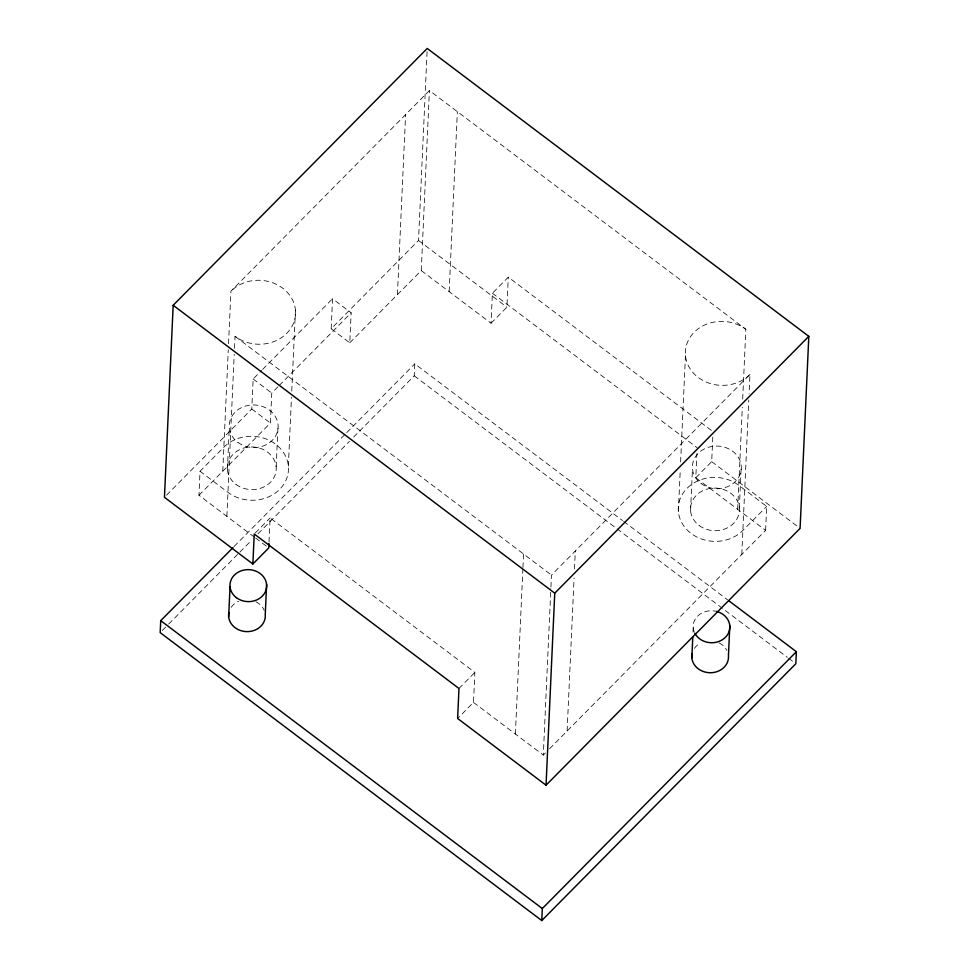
<?xml version="1.0" encoding="UTF-8"?>
<svg xmlns="http://www.w3.org/2000/svg" width="969" height="969" viewBox="0 0 969 969"><rect width="100%" height="100%" fill="white"/><g stroke="black" fill="none" stroke-linecap="round" stroke-linejoin="round"><path stroke-width="0.73" stroke-dasharray="4.84 3.63" d="M254.387 537.117L198.948 495.28L200.038 471.285L223.851 447.206A36.713 31.977 2.6 0 1 275.596 444.19A36.713 31.977 2.6 0 1 279.69 489.333A36.713 31.977 2.6 0 1 227.957 492.349L200.038 471.285M222.761 471.2L228.284 349.688M228.551 343.692L230.937 291.185L429.412 90.541L745.851 329.29L742.654 399.797M227.388 469.686L229.29 427.68M226.867 516.344L234.219 354.327M234.498 348.331L235.043 336.328A36.713 31.977 2.6 0 0 286.776 333.324A36.713 31.977 2.6 0 0 282.682 288.181A36.713 31.977 2.6 0 0 230.937 291.185M166.559 495.159L251.783 409.003L253.151 379L261.618 370.449M198.948 495.28L270.399 423.053L271.756 393.051L278.115 386.631M269.019 541.95L270.109 517.943L474.858 672.425L473.502 702.428L457.622 718.477M276.165 466.852L278.067 424.846M288.362 466.137L291.487 397.133M291.766 391.137L295.448 310.128M331.18 328.757L332.537 298.755L351.153 312.793L349.785 342.796L331.18 328.757L418.511 240.469L427.087 51.478M397.423 294.637L405.599 114.621M353.649 437.08L414.248 375.827L414.793 363.835L622.486 520.535M349.785 342.796L421.249 270.569L429.412 90.541M449.168 291.633L457.344 111.617M421.249 270.569L491.041 323.234L492.409 293.232L508.289 277.17L713.039 431.653M491.041 323.234L506.92 307.173L508.289 277.17M515.387 734.03L522.872 569.009M522.945 567.507L523.551 554.014M473.502 702.428L543.306 755.093L550.864 588.571M550.937 587.081L551.482 575.077L749.958 374.434L749.073 393.935M567.119 731.014L574.072 577.996M574.472 568.997L575.295 550.998M678.373 511.511L680.274 469.505M680.613 462.007L685.446 355.502M690.558 510.808L692.472 468.802M549.52 748.807L765.607 530.37L695.803 477.705L696.893 453.71M693.005 632.236L693.21 627.73M695.803 477.705L711.682 461.656L712.833 436.159M737.675 509.306L742.315 407.295M739.347 507.962L741.249 465.956M741.782 554.45L748.795 399.931M765.607 530.37L766.697 506.375L738.766 485.312A36.713 31.977 2.6 0 0 687.033 488.315A36.713 31.977 2.6 0 0 691.139 533.459A36.713 31.977 2.6 0 0 742.872 530.455L766.697 506.375M262.672 369.371L332.537 298.755M279.169 385.553L351.153 312.793M234.074 546.504L345.691 433.676M346.757 432.598L414.793 363.835M255.295 532.926L270.109 517.943M162.308 630.504L167.625 625.126M168.691 624.06L238.846 553.129M239.912 552.064L251.601 540.242M257.984 533.798L349.397 441.379M458.979 688.474L474.858 672.425M543.306 755.093L545.377 752.998M492.409 293.232L697.159 447.702M418.511 240.469L506.92 307.173M711.682 461.656L800.091 528.371M623.697 521.443L727.537 599.799M414.248 375.827L615.909 527.984M617.108 528.892L787.373 657.357M788.584 658.266L794.616 662.82M235.043 336.328L551.482 575.077M253.151 379L271.756 393.051M251.783 409.003L270.399 423.053M255.586 538.013L268.752 547.945M231.143 607.357A18.35 15.988 2.6 0 1 238.628 601.289M255.913 601.773A18.35 15.988 2.6 0 1 264.258 610.47M694.373 648.406A18.35 15.988 2.6 0 1 699.812 643.416M719.168 642.919A18.35 15.988 2.6 0 1 726.871 650.369M694.179 631.824A18.35 15.988 2.6 0 1 714.928 611.064M749.958 374.434A36.713 31.977 2.6 0 1 698.225 377.45A36.713 31.977 2.6 0 1 694.119 332.306A36.713 31.977 2.6 0 1 745.851 329.29M237.805 442.312A24.467 21.318 2.6 0 0 277.74 430.406A24.467 21.318 2.6 0 0 245.496 406.072A24.467 21.318 2.6 0 0 237.805 442.312M235.891 484.318A24.467 21.318 2.6 0 0 275.838 472.412A24.467 21.318 2.6 0 0 243.594 448.078A24.467 21.318 2.6 0 0 235.891 484.318M700.987 483.434A24.467 21.318 2.6 0 0 740.922 471.515A24.467 21.318 2.6 0 0 708.678 447.193A24.467 21.318 2.6 0 0 700.987 483.434M699.073 525.44A24.467 21.318 2.6 0 0 739.008 513.522A24.467 21.318 2.6 0 0 706.776 489.2A24.467 21.318 2.6 0 0 699.073 525.44"/><path stroke-width="1.45" d="M252.873 563.994L254.229 533.992L458.979 688.474L457.622 718.477L546.044 785.193L800.091 528.371L808.812 336.352L427.232 48.45L173.172 305.271L164.451 497.291L252.873 563.994L268.752 547.945L268.946 543.452M233.02 547.582L160.733 620.657L160.188 632.648L541.768 920.55L795.828 663.729L796.373 651.725L728.749 600.707M228.672 616.696L230.028 586.693M266.62 584.561L265.252 614.564A18.35 15.988 2.6 0 1 246.017 631.594A18.35 15.988 2.6 0 1 228.914 612.529M546.044 785.193L554.752 593.173L808.812 336.352M541.768 920.55L542.313 908.547L796.373 651.725M691.842 657.733L692.799 636.73M729.802 625.756L728.446 655.759A18.35 15.988 2.6 0 1 709.102 672.704A18.35 15.988 2.6 0 1 692.108 653.566M173.172 305.271L554.752 593.173M160.733 620.657L542.313 908.547M716.091 611.306A18.35 15.988 2.6 0 1 725.539 637.202A18.35 15.988 2.6 0 1 694.773 633.132M236.412 597.667A18.35 15.988 2.6 0 0 266.366 588.728A18.35 15.988 2.6 0 0 242.189 570.487A18.35 15.988 2.6 0 0 236.412 597.667"/></g></svg>
